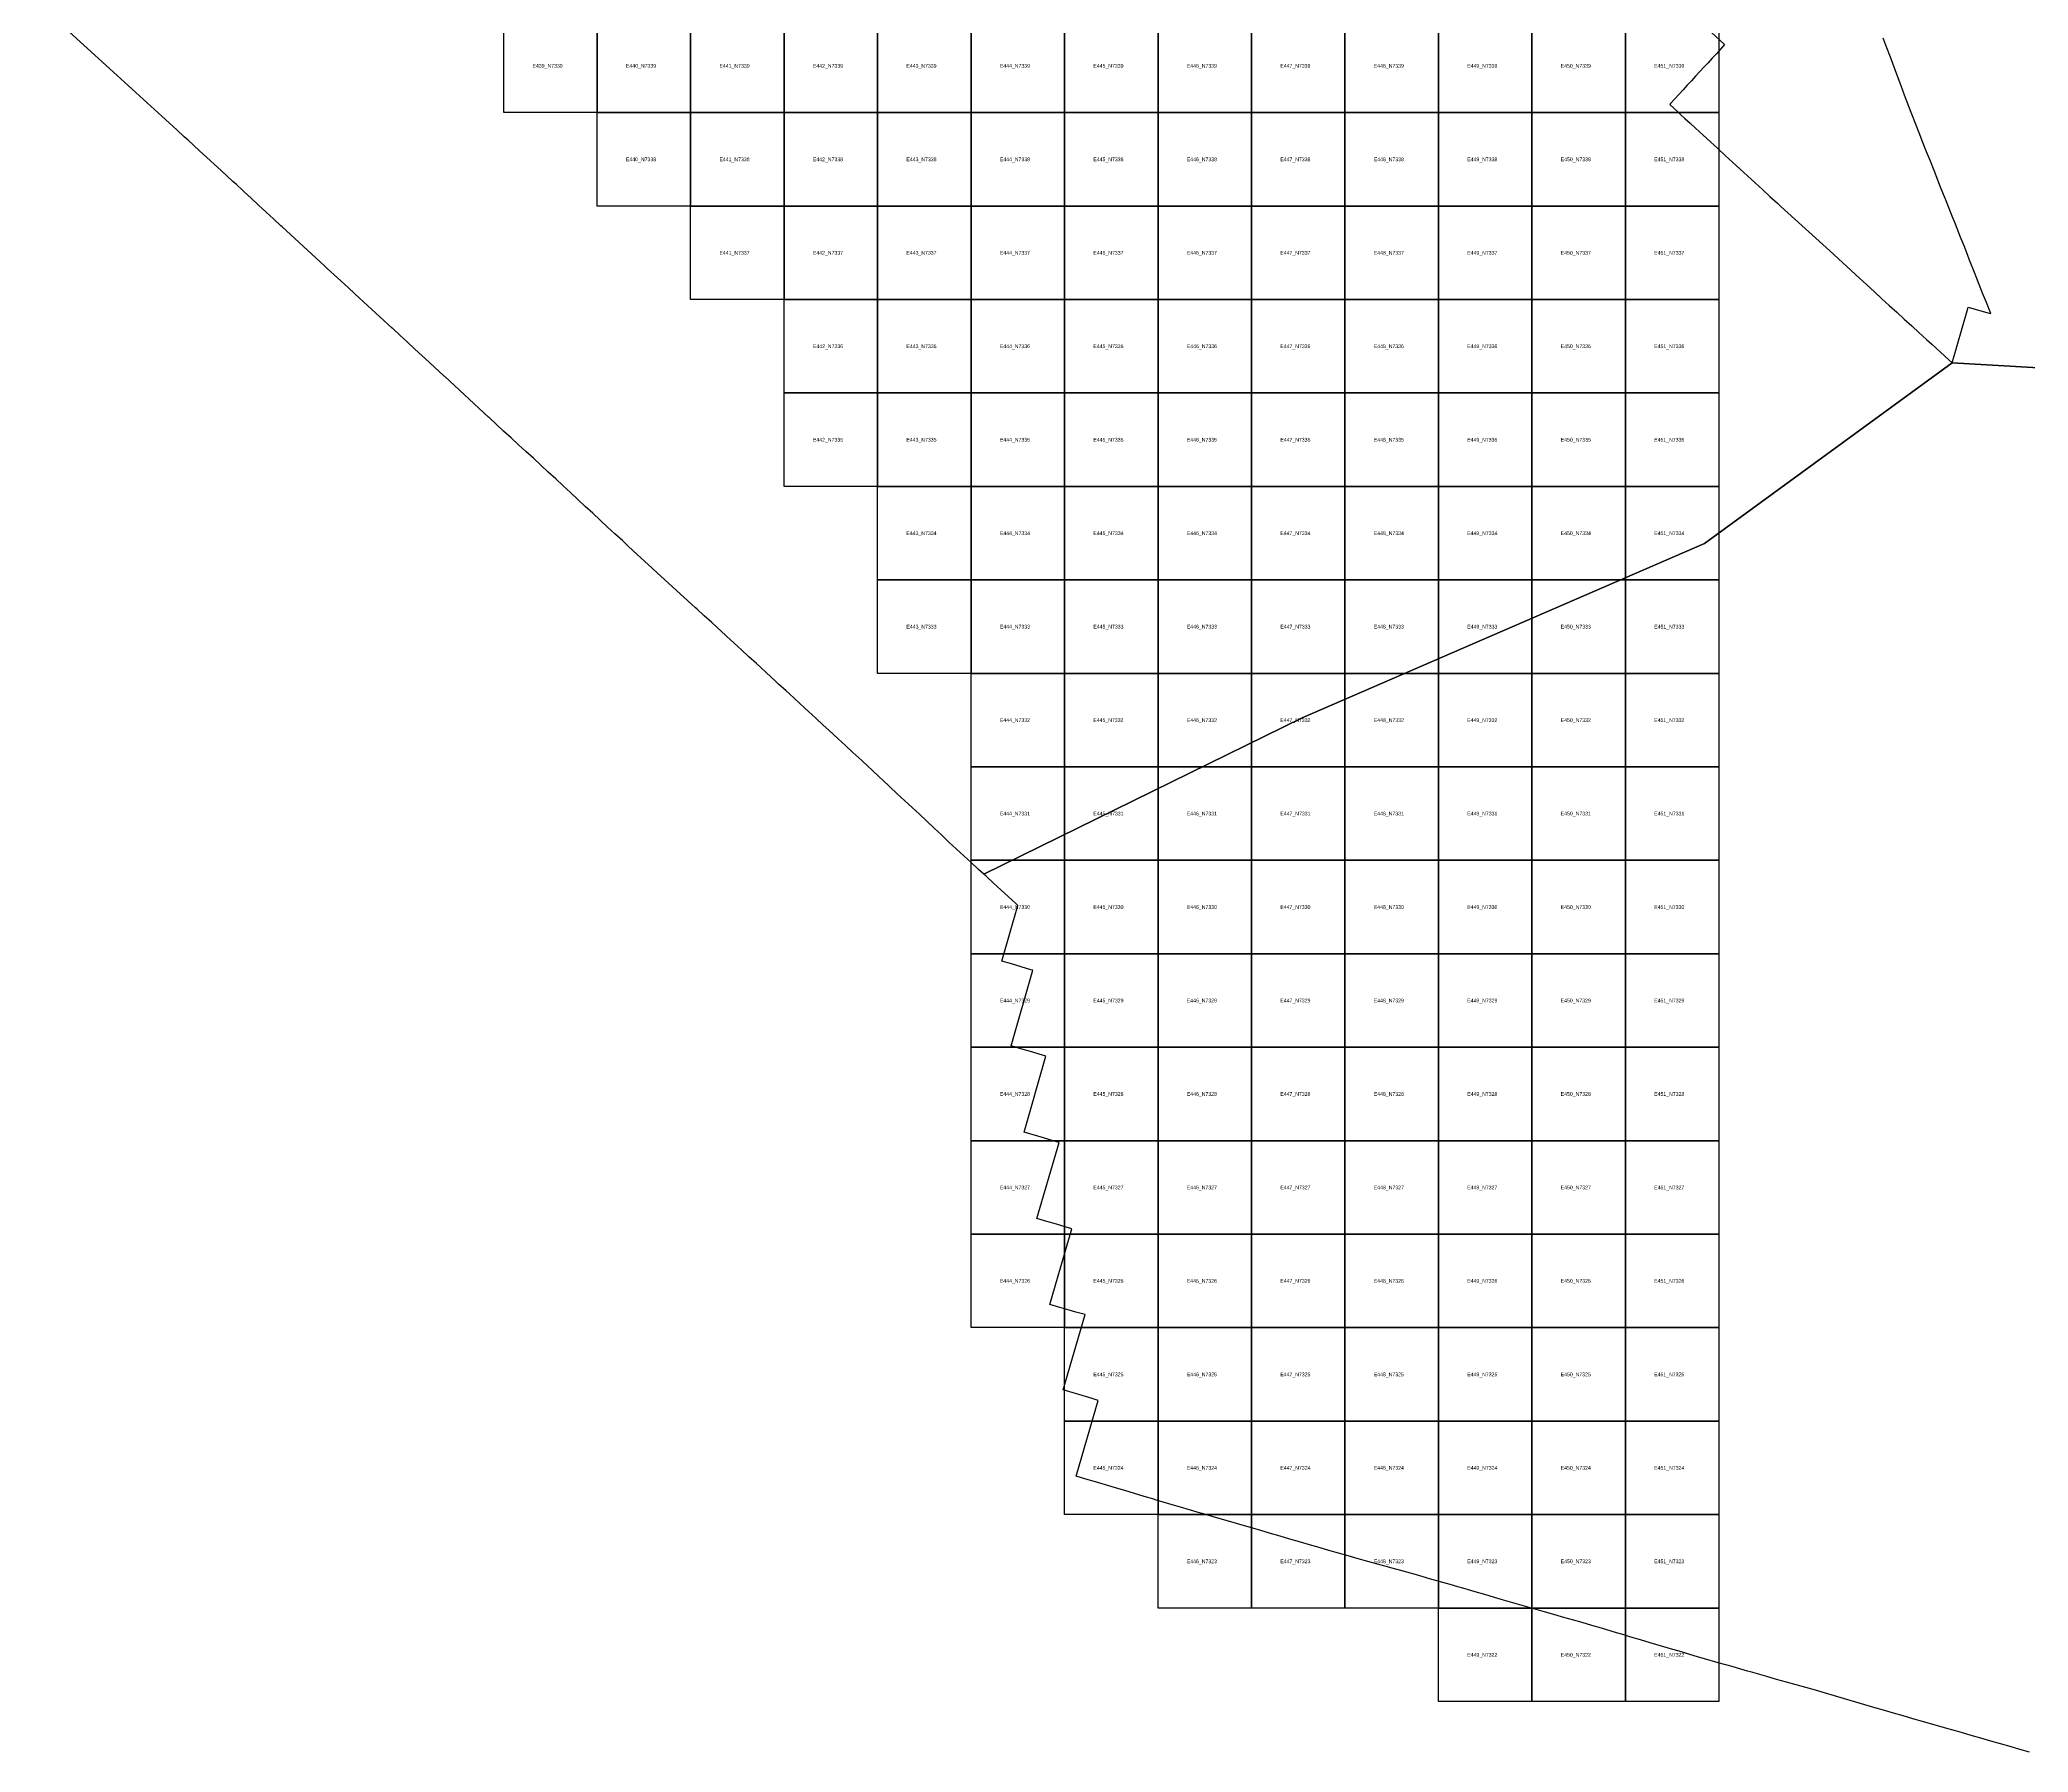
# Model space of a CAD drawing. Extents: x 325010 to 598009, y 7224244 to 7547000.
# Drawn here: x 434036 to 455310, y 7321457 to 7339779 of the extents above; entities that cross this region are included whole.
import ezdxf

# ---------------------------------------------------------------- set-up
doc = ezdxf.new("R2010")
doc.units = 0
for name, color, linetype in [('I', 7, 'Continuous'), ('J', 7, 'Continuous'), ('L', 7, 'Continuous'), ('Limpopo_1', 7, 'Continuous')]:
    doc.layers.add(name, color=color, linetype=linetype)

msp = doc.modelspace()

# ---------------------------------------------------------------- linework, layer by layer
for points in [[(451000, 7339000), (451000, 7340000), (452000, 7340000), (452000, 7339000)], [(451000, 7338000), (451000, 7339000), (452000, 7339000), (452000, 7338000)], [(451000, 7337000), (451000, 7338000), (452000, 7338000), (452000, 7337000)], [(451000, 7336000), (451000, 7337000), (452000, 7337000), (452000, 7336000)], [(451000, 7335000), (451000, 7336000), (452000, 7336000), (452000, 7335000)], [(451000, 7334000), (451000, 7335000), (452000, 7335000), (452000, 7334000)], [(451000, 7333000), (451000, 7334000), (452000, 7334000), (452000, 7333000)], [(451000, 7332000), (451000, 7333000), (452000, 7333000), (452000, 7332000)], [(451000, 7331000), (451000, 7332000), (452000, 7332000), (452000, 7331000)], [(451000, 7330000), (451000, 7331000), (452000, 7331000), (452000, 7330000)], [(451000, 7329000), (451000, 7330000), (452000, 7330000), (452000, 7329000)], [(451000, 7328000), (451000, 7329000), (452000, 7329000), (452000, 7328000)], [(451000, 7327000), (451000, 7328000), (452000, 7328000), (452000, 7327000)], [(451000, 7326000), (451000, 7327000), (452000, 7327000), (452000, 7326000)], [(451000, 7325000), (451000, 7326000), (452000, 7326000), (452000, 7325000)], [(451000, 7324000), (451000, 7325000), (452000, 7325000), (452000, 7324000)], [(451000, 7323000), (451000, 7324000), (452000, 7324000), (452000, 7323000)], [(451000, 7322000), (451000, 7323000), (452000, 7323000), (452000, 7322000)]]:
    msp.add_lwpolyline(points, close=True)
at = {"layer": 'I'}
msp.add_lwpolyline([(455325, 7321457), (455221, 7321487), (455116, 7321517), (455012, 7321547), (454908, 7321577), (454804, 7321607), (454700, 7321637), (454596, 7321667), (454492, 7321696), (454439, 7321711), (454179, 7321785), (454075, 7321815), (453971, 7321845), (453867, 7321875), (453762, 7321906), (453659, 7321936), (453623, 7321947), (453346, 7322027), (453035, 7322120), (452930, 7322149), (452826, 7322178), (452722, 7322207), (452617, 7322237), (452513, 7322266), (452340, 7322316), (452305, 7322326), (452200, 7322355), (452141, 7322373), (451992, 7322415), (451847, 7322458), (451784, 7322476), (451680, 7322506), (451576, 7322537), (451506, 7322558), (451264, 7322629), (451161, 7322660), (451057, 7322690), (450972, 7322716), (450904, 7322736), (450849, 7322752), (450745, 7322783), (450641, 7322814), (450537, 7322845), (450433, 7322875), (450329, 7322904), (450259, 7322924), (450120, 7322964), (449672, 7323093), (449600, 7323114), (449496, 7323144), (449392, 7323174), (449287, 7323204), (449183, 7323234), (449151, 7323243), (448881, 7323321), (448871, 7323324), (448767, 7323354), (448663, 7323383), (448599, 7323401), (448491, 7323431), (448454, 7323442), (448349, 7323470), (448245, 7323499), (448140, 7323528), (448036, 7323558), (447932, 7323587), (447828, 7323617), (447724, 7323647), (447620, 7323677), (447515, 7323707), (447411, 7323738), (447307, 7323768), (447203, 7323798), (447099, 7323828), (446579, 7323979), (446475, 7324010), (446453, 7324016), (446313, 7324058), (446267, 7324071), (446202, 7324091), (445970, 7324159), (445955, 7324164), (445851, 7324194), (445748, 7324225), (445644, 7324256), (445579, 7324275), (445332, 7324349), (445228, 7324379), (445124, 7324411), (445359, 7325222), (445297, 7325241), (444986, 7325333), (445219, 7326139), (445121, 7326167), (445051, 7326187), (444948, 7326217), (444844, 7326247), (445079, 7327058), (445017, 7327076), (444913, 7327107), (444809, 7327137), (444705, 7327168), (444941, 7327981), (444877, 7328000), (444774, 7328031), (444567, 7328092), (444801, 7328904), (444764, 7328915), (444636, 7328953), (444532, 7328984), (444428, 7329015), (444662, 7329824), (444640, 7329830), (444536, 7329861), (444432, 7329891), (444328, 7329921), (444500, 7330517), (444478, 7330537), (444399, 7330610), (444319, 7330683), (444240, 7330757), (444160, 7330830), (444137, 7330851), (447543, 7332524), (451847, 7334388), (454495, 7336324), (455790, 7336247)], dxfattribs=at)
at = {"layer": 'J'}
msp.add_lwpolyline([(451585, 7340166), (452062, 7339727), (452018, 7339678), (451974, 7339630), (451929, 7339582), (451885, 7339534), (451840, 7339486), (451796, 7339438), (451751, 7339389), (451707, 7339341), (451662, 7339292), (451617, 7339244), (451573, 7339195), (451528, 7339147), (451483, 7339098), (451474, 7339088), (451561, 7339008), (451591, 7338981), (451637, 7338937), (451692, 7338888), (451750, 7338834), (451830, 7338761), (451909, 7338687), (451989, 7338614), (452068, 7338541), (452147, 7338468), (452227, 7338395), (452307, 7338322), (452387, 7338249), (452467, 7338177), (452547, 7338104), (452627, 7338031), (452664, 7337997), (453186, 7337521), (453505, 7337228), (453584, 7337156), (453664, 7337083), (453743, 7337009), (453823, 7336936), (453903, 7336863), (453983, 7336791), (454063, 7336718), (454143, 7336645), (454223, 7336572), (454279, 7336521), (454462, 7336354), (454495, 7336324), (451847, 7334388), (447543, 7332524), (444137, 7330851), (444080, 7330903), (444001, 7330976), (443921, 7331049), (443842, 7331122), (443762, 7331195), (443685, 7331271), (443606, 7331344), (443527, 7331418), (443448, 7331492), (443368, 7331565), (443289, 7331639), (443211, 7331713), (443131, 7331786), (443052, 7331860), (443019, 7331891), (442941, 7331964), (442894, 7332007), (442830, 7332067), (442736, 7332154), (442657, 7332228), (442577, 7332301), (442528, 7332346), (442479, 7332391), (442418, 7332447), (442338, 7332520), (442259, 7332593), (442217, 7332633), (442056, 7332780), (442021, 7332813), (441941, 7332886), (441908, 7332917), (441703, 7333106), (441623, 7333178), (441543, 7333252), (441464, 7333325), (441384, 7333398), (441373, 7333408), (441282, 7333491), (441225, 7333543), (441145, 7333616), (441065, 7333690), (441051, 7333702), (440643, 7334076), (440587, 7334127), (440507, 7334200), (440428, 7334273), (440332, 7334362), (440269, 7334420), (440190, 7334493), (440110, 7334566), (440031, 7334640), (439952, 7334714), (439873, 7334787), (439794, 7334861), (439715, 7334934), (439636, 7335008), (439556, 7335081), (439477, 7335154), (439397, 7335227), (439318, 7335301), (439238, 7335374), (439159, 7335447), (439079, 7335520), (438999, 7335593), (438843, 7335737), (438841, 7335740), (438838, 7335742), (438370, 7336175), (438364, 7336179), (438359, 7336184), (438210, 7336322), (438206, 7336326), (438201, 7336330), (438050, 7336470), (438047, 7336473), (437967, 7336546), (437888, 7336619), (437809, 7336692), (437808, 7336693), (437411, 7337057), (437411, 7337058), (437331, 7337131), (437112, 7337333), (437093, 7337351), (437082, 7337360), (436629, 7337778), (436616, 7337790), (436537, 7337863), (436457, 7337936), (436378, 7338010), (436298, 7338083), (436224, 7338152), (436210, 7338165), (436140, 7338229), (436103, 7338263), (435977, 7338379), (435901, 7338449), (435862, 7338485), (435743, 7338596), (435624, 7338705), (435583, 7338741), (435503, 7338814), (435502, 7338816), (435384, 7338923), (435344, 7338960), (435264, 7339033), (435184, 7339106), (435104, 7339178), (435024, 7339251), (434944, 7339324), (434865, 7339397), (434785, 7339469), (434705, 7339542), (434625, 7339615), (434545, 7339688), (434036, 7340149)], dxfattribs=at)
at = {"layer": 'L'}
msp.add_lwpolyline([(455790, 7336247), (454495, 7336324), (454656, 7336879), (454667, 7336918), (454877, 7336859), (454909, 7336850), (454902, 7336868), (454863, 7336969), (454822, 7337069), (454741, 7337271), (454682, 7337422), (454662, 7337472), (454623, 7337573), (454582, 7337674), (454556, 7337742), (454523, 7337824), (454502, 7337875), (454489, 7337910), (454423, 7338075), (454423, 7338077), (454420, 7338082), (454373, 7338201), (454342, 7338278), (454302, 7338379), (454263, 7338480), (454223, 7338580), (454183, 7338681), (454143, 7338782), (454105, 7338883), (454065, 7338984), (454034, 7339066), (453987, 7339187), (453949, 7339288), (453911, 7339390), (453911, 7339390), (453835, 7339593), (453797, 7339694), (453757, 7339795)], dxfattribs=at)
at = {"layer": 'Limpopo_1'}
for points in [[(439000, 7339000), (439000, 7340000), (440000, 7340000), (440000, 7339000)], [(440000, 7339000), (440000, 7340000), (441000, 7340000), (441000, 7339000)], [(441000, 7339000), (441000, 7340000), (442000, 7340000), (442000, 7339000)], [(442000, 7339000), (442000, 7340000), (443000, 7340000), (443000, 7339000)], [(443000, 7339000), (443000, 7340000), (444000, 7340000), (444000, 7339000)], [(444000, 7339000), (444000, 7340000), (445000, 7340000), (445000, 7339000)], [(445000, 7339000), (445000, 7340000), (446000, 7340000), (446000, 7339000)], [(446000, 7339000), (446000, 7340000), (447000, 7340000), (447000, 7339000)], [(447000, 7339000), (447000, 7340000), (448000, 7340000), (448000, 7339000)], [(448000, 7339000), (448000, 7340000), (449000, 7340000), (449000, 7339000)], [(449000, 7339000), (449000, 7340000), (450000, 7340000), (450000, 7339000)], [(450000, 7339000), (450000, 7340000), (451000, 7340000), (451000, 7339000)], [(440000, 7338000), (440000, 7339000), (441000, 7339000), (441000, 7338000)], [(441000, 7338000), (441000, 7339000), (442000, 7339000), (442000, 7338000)], [(442000, 7338000), (442000, 7339000), (443000, 7339000), (443000, 7338000)], [(443000, 7338000), (443000, 7339000), (444000, 7339000), (444000, 7338000)], [(444000, 7338000), (444000, 7339000), (445000, 7339000), (445000, 7338000)], [(445000, 7338000), (445000, 7339000), (446000, 7339000), (446000, 7338000)], [(446000, 7338000), (446000, 7339000), (447000, 7339000), (447000, 7338000)], [(447000, 7338000), (447000, 7339000), (448000, 7339000), (448000, 7338000)], [(448000, 7338000), (448000, 7339000), (449000, 7339000), (449000, 7338000)], [(449000, 7338000), (449000, 7339000), (450000, 7339000), (450000, 7338000)], [(450000, 7338000), (450000, 7339000), (451000, 7339000), (451000, 7338000)], [(441000, 7337000), (441000, 7338000), (442000, 7338000), (442000, 7337000)], [(442000, 7337000), (442000, 7338000), (443000, 7338000), (443000, 7337000)], [(443000, 7337000), (443000, 7338000), (444000, 7338000), (444000, 7337000)], [(444000, 7337000), (444000, 7338000), (445000, 7338000), (445000, 7337000)], [(445000, 7337000), (445000, 7338000), (446000, 7338000), (446000, 7337000)], [(446000, 7337000), (446000, 7338000), (447000, 7338000), (447000, 7337000)], [(447000, 7337000), (447000, 7338000), (448000, 7338000), (448000, 7337000)], [(448000, 7337000), (448000, 7338000), (449000, 7338000), (449000, 7337000)], [(449000, 7337000), (449000, 7338000), (450000, 7338000), (450000, 7337000)], [(450000, 7337000), (450000, 7338000), (451000, 7338000), (451000, 7337000)], [(442000, 7336000), (442000, 7337000), (443000, 7337000), (443000, 7336000)], [(443000, 7336000), (443000, 7337000), (444000, 7337000), (444000, 7336000)], [(444000, 7336000), (444000, 7337000), (445000, 7337000), (445000, 7336000)], [(445000, 7336000), (445000, 7337000), (446000, 7337000), (446000, 7336000)], [(446000, 7336000), (446000, 7337000), (447000, 7337000), (447000, 7336000)], [(447000, 7336000), (447000, 7337000), (448000, 7337000), (448000, 7336000)], [(448000, 7336000), (448000, 7337000), (449000, 7337000), (449000, 7336000)], [(449000, 7336000), (449000, 7337000), (450000, 7337000), (450000, 7336000)], [(450000, 7336000), (450000, 7337000), (451000, 7337000), (451000, 7336000)], [(442000, 7335000), (442000, 7336000), (443000, 7336000), (443000, 7335000)], [(443000, 7335000), (443000, 7336000), (444000, 7336000), (444000, 7335000)], [(444000, 7335000), (444000, 7336000), (445000, 7336000), (445000, 7335000)], [(445000, 7335000), (445000, 7336000), (446000, 7336000), (446000, 7335000)], [(446000, 7335000), (446000, 7336000), (447000, 7336000), (447000, 7335000)], [(447000, 7335000), (447000, 7336000), (448000, 7336000), (448000, 7335000)], [(448000, 7335000), (448000, 7336000), (449000, 7336000), (449000, 7335000)], [(449000, 7335000), (449000, 7336000), (450000, 7336000), (450000, 7335000)], [(450000, 7335000), (450000, 7336000), (451000, 7336000), (451000, 7335000)], [(443000, 7334000), (443000, 7335000), (444000, 7335000), (444000, 7334000)], [(444000, 7334000), (444000, 7335000), (445000, 7335000), (445000, 7334000)], [(445000, 7334000), (445000, 7335000), (446000, 7335000), (446000, 7334000)], [(446000, 7334000), (446000, 7335000), (447000, 7335000), (447000, 7334000)], [(447000, 7334000), (447000, 7335000), (448000, 7335000), (448000, 7334000)], [(448000, 7334000), (448000, 7335000), (449000, 7335000), (449000, 7334000)], [(449000, 7334000), (449000, 7335000), (450000, 7335000), (450000, 7334000)], [(450000, 7334000), (450000, 7335000), (451000, 7335000), (451000, 7334000)], [(443000, 7333000), (443000, 7334000), (444000, 7334000), (444000, 7333000)], [(444000, 7333000), (444000, 7334000), (445000, 7334000), (445000, 7333000)], [(445000, 7333000), (445000, 7334000), (446000, 7334000), (446000, 7333000)], [(446000, 7333000), (446000, 7334000), (447000, 7334000), (447000, 7333000)], [(447000, 7333000), (447000, 7334000), (448000, 7334000), (448000, 7333000)], [(448000, 7333000), (448000, 7334000), (449000, 7334000), (449000, 7333000)], [(449000, 7333000), (449000, 7334000), (450000, 7334000), (450000, 7333000)], [(450000, 7333000), (450000, 7334000), (451000, 7334000), (451000, 7333000)], [(444000, 7332000), (444000, 7333000), (445000, 7333000), (445000, 7332000)], [(445000, 7332000), (445000, 7333000), (446000, 7333000), (446000, 7332000)], [(446000, 7332000), (446000, 7333000), (447000, 7333000), (447000, 7332000)], [(447000, 7332000), (447000, 7333000), (448000, 7333000), (448000, 7332000)], [(448000, 7332000), (448000, 7333000), (449000, 7333000), (449000, 7332000)], [(449000, 7332000), (449000, 7333000), (450000, 7333000), (450000, 7332000)], [(450000, 7332000), (450000, 7333000), (451000, 7333000), (451000, 7332000)], [(444000, 7331000), (444000, 7332000), (445000, 7332000), (445000, 7331000)], [(445000, 7331000), (445000, 7332000), (446000, 7332000), (446000, 7331000)], [(446000, 7331000), (446000, 7332000), (447000, 7332000), (447000, 7331000)], [(447000, 7331000), (447000, 7332000), (448000, 7332000), (448000, 7331000)], [(448000, 7331000), (448000, 7332000), (449000, 7332000), (449000, 7331000)], [(449000, 7331000), (449000, 7332000), (450000, 7332000), (450000, 7331000)], [(450000, 7331000), (450000, 7332000), (451000, 7332000), (451000, 7331000)], [(444000, 7330000), (444000, 7331000), (445000, 7331000), (445000, 7330000)], [(445000, 7330000), (445000, 7331000), (446000, 7331000), (446000, 7330000)], [(446000, 7330000), (446000, 7331000), (447000, 7331000), (447000, 7330000)], [(447000, 7330000), (447000, 7331000), (448000, 7331000), (448000, 7330000)], [(448000, 7330000), (448000, 7331000), (449000, 7331000), (449000, 7330000)], [(449000, 7330000), (449000, 7331000), (450000, 7331000), (450000, 7330000)], [(450000, 7330000), (450000, 7331000), (451000, 7331000), (451000, 7330000)], [(444000, 7329000), (444000, 7330000), (445000, 7330000), (445000, 7329000)], [(445000, 7329000), (445000, 7330000), (446000, 7330000), (446000, 7329000)], [(446000, 7329000), (446000, 7330000), (447000, 7330000), (447000, 7329000)], [(447000, 7329000), (447000, 7330000), (448000, 7330000), (448000, 7329000)], [(448000, 7329000), (448000, 7330000), (449000, 7330000), (449000, 7329000)], [(449000, 7329000), (449000, 7330000), (450000, 7330000), (450000, 7329000)], [(450000, 7329000), (450000, 7330000), (451000, 7330000), (451000, 7329000)], [(444000, 7328000), (444000, 7329000), (445000, 7329000), (445000, 7328000)], [(445000, 7328000), (445000, 7329000), (446000, 7329000), (446000, 7328000)], [(446000, 7328000), (446000, 7329000), (447000, 7329000), (447000, 7328000)], [(447000, 7328000), (447000, 7329000), (448000, 7329000), (448000, 7328000)], [(448000, 7328000), (448000, 7329000), (449000, 7329000), (449000, 7328000)], [(449000, 7328000), (449000, 7329000), (450000, 7329000), (450000, 7328000)], [(450000, 7328000), (450000, 7329000), (451000, 7329000), (451000, 7328000)], [(444000, 7327000), (444000, 7328000), (445000, 7328000), (445000, 7327000)], [(445000, 7327000), (445000, 7328000), (446000, 7328000), (446000, 7327000)], [(446000, 7327000), (446000, 7328000), (447000, 7328000), (447000, 7327000)], [(447000, 7327000), (447000, 7328000), (448000, 7328000), (448000, 7327000)], [(448000, 7327000), (448000, 7328000), (449000, 7328000), (449000, 7327000)], [(449000, 7327000), (449000, 7328000), (450000, 7328000), (450000, 7327000)], [(450000, 7327000), (450000, 7328000), (451000, 7328000), (451000, 7327000)], [(444000, 7326000), (444000, 7327000), (445000, 7327000), (445000, 7326000)], [(445000, 7326000), (445000, 7327000), (446000, 7327000), (446000, 7326000)], [(446000, 7326000), (446000, 7327000), (447000, 7327000), (447000, 7326000)], [(447000, 7326000), (447000, 7327000), (448000, 7327000), (448000, 7326000)], [(448000, 7326000), (448000, 7327000), (449000, 7327000), (449000, 7326000)], [(449000, 7326000), (449000, 7327000), (450000, 7327000), (450000, 7326000)], [(450000, 7326000), (450000, 7327000), (451000, 7327000), (451000, 7326000)], [(445000, 7325000), (445000, 7326000), (446000, 7326000), (446000, 7325000)], [(446000, 7325000), (446000, 7326000), (447000, 7326000), (447000, 7325000)], [(447000, 7325000), (447000, 7326000), (448000, 7326000), (448000, 7325000)], [(448000, 7325000), (448000, 7326000), (449000, 7326000), (449000, 7325000)], [(449000, 7325000), (449000, 7326000), (450000, 7326000), (450000, 7325000)], [(450000, 7325000), (450000, 7326000), (451000, 7326000), (451000, 7325000)], [(445000, 7324000), (445000, 7325000), (446000, 7325000), (446000, 7324000)], [(446000, 7324000), (446000, 7325000), (447000, 7325000), (447000, 7324000)], [(447000, 7324000), (447000, 7325000), (448000, 7325000), (448000, 7324000)], [(448000, 7324000), (448000, 7325000), (449000, 7325000), (449000, 7324000)], [(449000, 7324000), (449000, 7325000), (450000, 7325000), (450000, 7324000)], [(450000, 7324000), (450000, 7325000), (451000, 7325000), (451000, 7324000)], [(446000, 7323000), (446000, 7324000), (447000, 7324000), (447000, 7323000)], [(447000, 7323000), (447000, 7324000), (448000, 7324000), (448000, 7323000)], [(448000, 7323000), (448000, 7324000), (449000, 7324000), (449000, 7323000)], [(449000, 7323000), (449000, 7324000), (450000, 7324000), (450000, 7323000)], [(450000, 7323000), (450000, 7324000), (451000, 7324000), (451000, 7323000)], [(449000, 7322000), (449000, 7323000), (450000, 7323000), (450000, 7322000)], [(450000, 7322000), (450000, 7323000), (451000, 7323000), (451000, 7322000)]]:
    msp.add_lwpolyline(points, close=True, dxfattribs=at)

# ---------------------------------------------------------------- texts
for s, p in [('E451_N7339', (451308, 7339480)), ('E451_N7338', (451308, 7338480)), ('E451_N7337', (451308, 7337480)), ('E451_N7336', (451308, 7336480)), ('E451_N7335', (451308, 7335480)), ('E451_N7334', (451308, 7334480)), ('E451_N7333', (451308, 7333480)), ('E451_N7332', (451308, 7332480)), ('E451_N7331', (451308, 7331480)), ('E451_N7330', (451308, 7330480)), ('E451_N7329', (451308, 7329480)), ('E451_N7328', (451308, 7328480)), ('E451_N7327', (451308, 7327480)), ('E451_N7326', (451308, 7326480)), ('E451_N7325', (451308, 7325480)), ('E451_N7324', (451308, 7324480)), ('E451_N7323', (451308, 7323480)), ('E451_N7322', (451308, 7322480))]:
    msp.add_text(s, height=40).set_placement(p)
for s, p in [('E439_N7339', (439308, 7339480)), ('E440_N7339', (440308, 7339480)), ('E441_N7339', (441308, 7339480)), ('E442_N7339', (442308, 7339480)), ('E443_N7339', (443308, 7339480)), ('E444_N7339', (444308, 7339480)), ('E445_N7339', (445308, 7339480)), ('E446_N7339', (446308, 7339480)), ('E447_N7339', (447308, 7339480)), ('E448_N7339', (448308, 7339480)), ('E449_N7339', (449308, 7339480)), ('E450_N7339', (450308, 7339480)), ('E440_N7338', (440308, 7338480)), ('E441_N7338', (441308, 7338480)), ('E442_N7338', (442308, 7338480)), ('E443_N7338', (443308, 7338480)), ('E444_N7338', (444308, 7338480)), ('E445_N7338', (445308, 7338480)), ('E446_N7338', (446308, 7338480)), ('E447_N7338', (447308, 7338480)), ('E448_N7338', (448308, 7338480)), ('E449_N7338', (449308, 7338480)), ('E450_N7338', (450308, 7338480)), ('E441_N7337', (441308, 7337480)), ('E442_N7337', (442308, 7337480)), ('E443_N7337', (443308, 7337480)), ('E444_N7337', (444308, 7337480)), ('E445_N7337', (445308, 7337480)), ('E446_N7337', (446308, 7337480)), ('E447_N7337', (447308, 7337480)), ('E448_N7337', (448308, 7337480)), ('E449_N7337', (449308, 7337480)), ('E450_N7337', (450308, 7337480)), ('E442_N7336', (442308, 7336480)), ('E443_N7336', (443308, 7336480)), ('E444_N7336', (444308, 7336480)), ('E445_N7336', (445308, 7336480)), ('E446_N7336', (446308, 7336480)), ('E447_N7336', (447308, 7336480)), ('E448_N7336', (448308, 7336480)), ('E449_N7336', (449308, 7336480)), ('E450_N7336', (450308, 7336480)), ('E442_N7335', (442308, 7335480)), ('E443_N7335', (443308, 7335480)), ('E444_N7335', (444308, 7335480)), ('E445_N7335', (445308, 7335480)), ('E446_N7335', (446308, 7335480)), ('E447_N7335', (447308, 7335480)), ('E448_N7335', (448308, 7335480)), ('E449_N7335', (449308, 7335480)), ('E450_N7335', (450308, 7335480)), ('E443_N7334', (443308, 7334480)), ('E444_N7334', (444308, 7334480)), ('E445_N7334', (445308, 7334480)), ('E446_N7334', (446308, 7334480)), ('E447_N7334', (447308, 7334480)), ('E448_N7334', (448308, 7334480)), ('E449_N7334', (449308, 7334480)), ('E450_N7334', (450308, 7334480)), ('E443_N7333', (443308, 7333480)), ('E444_N7333', (444308, 7333480)), ('E445_N7333', (445308, 7333480)), ('E446_N7333', (446308, 7333480)), ('E447_N7333', (447308, 7333480)), ('E448_N7333', (448308, 7333480)), ('E449_N7333', (449308, 7333480)), ('E450_N7333', (450308, 7333480)), ('E444_N7332', (444308, 7332480)), ('E445_N7332', (445308, 7332480)), ('E446_N7332', (446308, 7332480)), ('E447_N7332', (447308, 7332480)), ('E448_N7332', (448308, 7332480)), ('E449_N7332', (449308, 7332480)), ('E450_N7332', (450308, 7332480)), ('E444_N7331', (444308, 7331480)), ('E445_N7331', (445308, 7331480)), ('E446_N7331', (446308, 7331480)), ('E447_N7331', (447308, 7331480)), ('E448_N7331', (448308, 7331480)), ('E449_N7331', (449308, 7331480)), ('E450_N7331', (450308, 7331480)), ('E444_N7330', (444308, 7330480)), ('E445_N7330', (445308, 7330480)), ('E446_N7330', (446308, 7330480)), ('E447_N7330', (447308, 7330480)), ('E448_N7330', (448308, 7330480)), ('E449_N7330', (449308, 7330480)), ('E450_N7330', (450308, 7330480)), ('E444_N7329', (444308, 7329480)), ('E445_N7329', (445308, 7329480)), ('E446_N7329', (446308, 7329480)), ('E447_N7329', (447308, 7329480)), ('E448_N7329', (448308, 7329480)), ('E449_N7329', (449308, 7329480)), ('E450_N7329', (450308, 7329480)), ('E444_N7328', (444308, 7328480)), ('E445_N7328', (445308, 7328480)), ('E446_N7328', (446308, 7328480)), ('E447_N7328', (447308, 7328480)), ('E448_N7328', (448308, 7328480)), ('E449_N7328', (449308, 7328480)), ('E450_N7328', (450308, 7328480)), ('E444_N7327', (444308, 7327480)), ('E445_N7327', (445308, 7327480)), ('E446_N7327', (446308, 7327480)), ('E447_N7327', (447308, 7327480)), ('E448_N7327', (448308, 7327480)), ('E449_N7327', (449308, 7327480)), ('E450_N7327', (450308, 7327480)), ('E444_N7326', (444308, 7326480)), ('E445_N7326', (445308, 7326480)), ('E446_N7326', (446308, 7326480)), ('E447_N7326', (447308, 7326480)), ('E448_N7326', (448308, 7326480)), ('E449_N7326', (449308, 7326480)), ('E450_N7326', (450308, 7326480)), ('E445_N7325', (445308, 7325480)), ('E446_N7325', (446308, 7325480)), ('E447_N7325', (447308, 7325480)), ('E448_N7325', (448308, 7325480)), ('E449_N7325', (449308, 7325480)), ('E450_N7325', (450308, 7325480)), ('E445_N7324', (445308, 7324480)), ('E446_N7324', (446308, 7324480)), ('E447_N7324', (447308, 7324480)), ('E448_N7324', (448308, 7324480)), ('E449_N7324', (449308, 7324480)), ('E450_N7324', (450308, 7324480)), ('E446_N7323', (446308, 7323480)), ('E447_N7323', (447308, 7323480)), ('E448_N7323', (448308, 7323480)), ('E449_N7323', (449308, 7323480)), ('E450_N7323', (450308, 7323480)), ('E449_N7322', (449308, 7322480)), ('E450_N7322', (450308, 7322480))]:
    msp.add_text(s, height=40, dxfattribs=at).set_placement(p)

doc.saveas('drawing.dxf')
